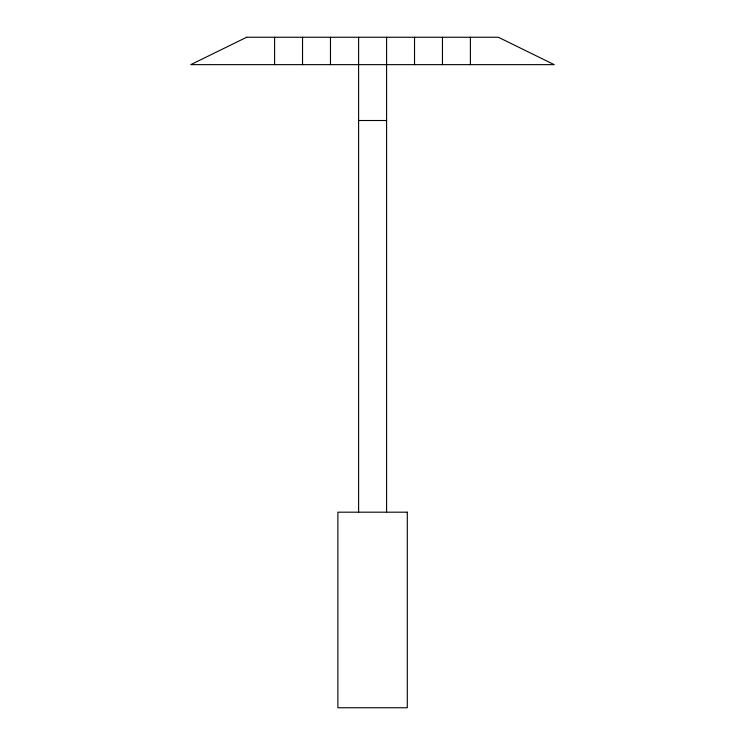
<?xml version="1.0" encoding="UTF-8"?>
<svg xmlns="http://www.w3.org/2000/svg" width="745" height="745" viewBox="0 0 745 745"><rect width="100%" height="100%" fill="white"/><g stroke="black" fill="none" stroke-linecap="round" stroke-linejoin="round"><path stroke-width="1.12" d="M358.606 120.513L386.59 120.513M470.402 37.25L470.402 64.638M442.465 37.25L442.465 64.638M414.527 37.25L414.527 64.638M386.59 37.25L386.59 512.188M358.606 37.25L358.606 512.188M330.473 37.25L330.473 64.638M302.535 37.25L302.535 64.638M274.598 37.25L274.598 64.638M246.66 37.25L190.785 64.638L554.215 64.638L498.34 37.25L246.66 37.25M407.301 512.188L337.885 512.188L337.885 707.75L407.301 707.75L407.301 512.188"/></g></svg>
